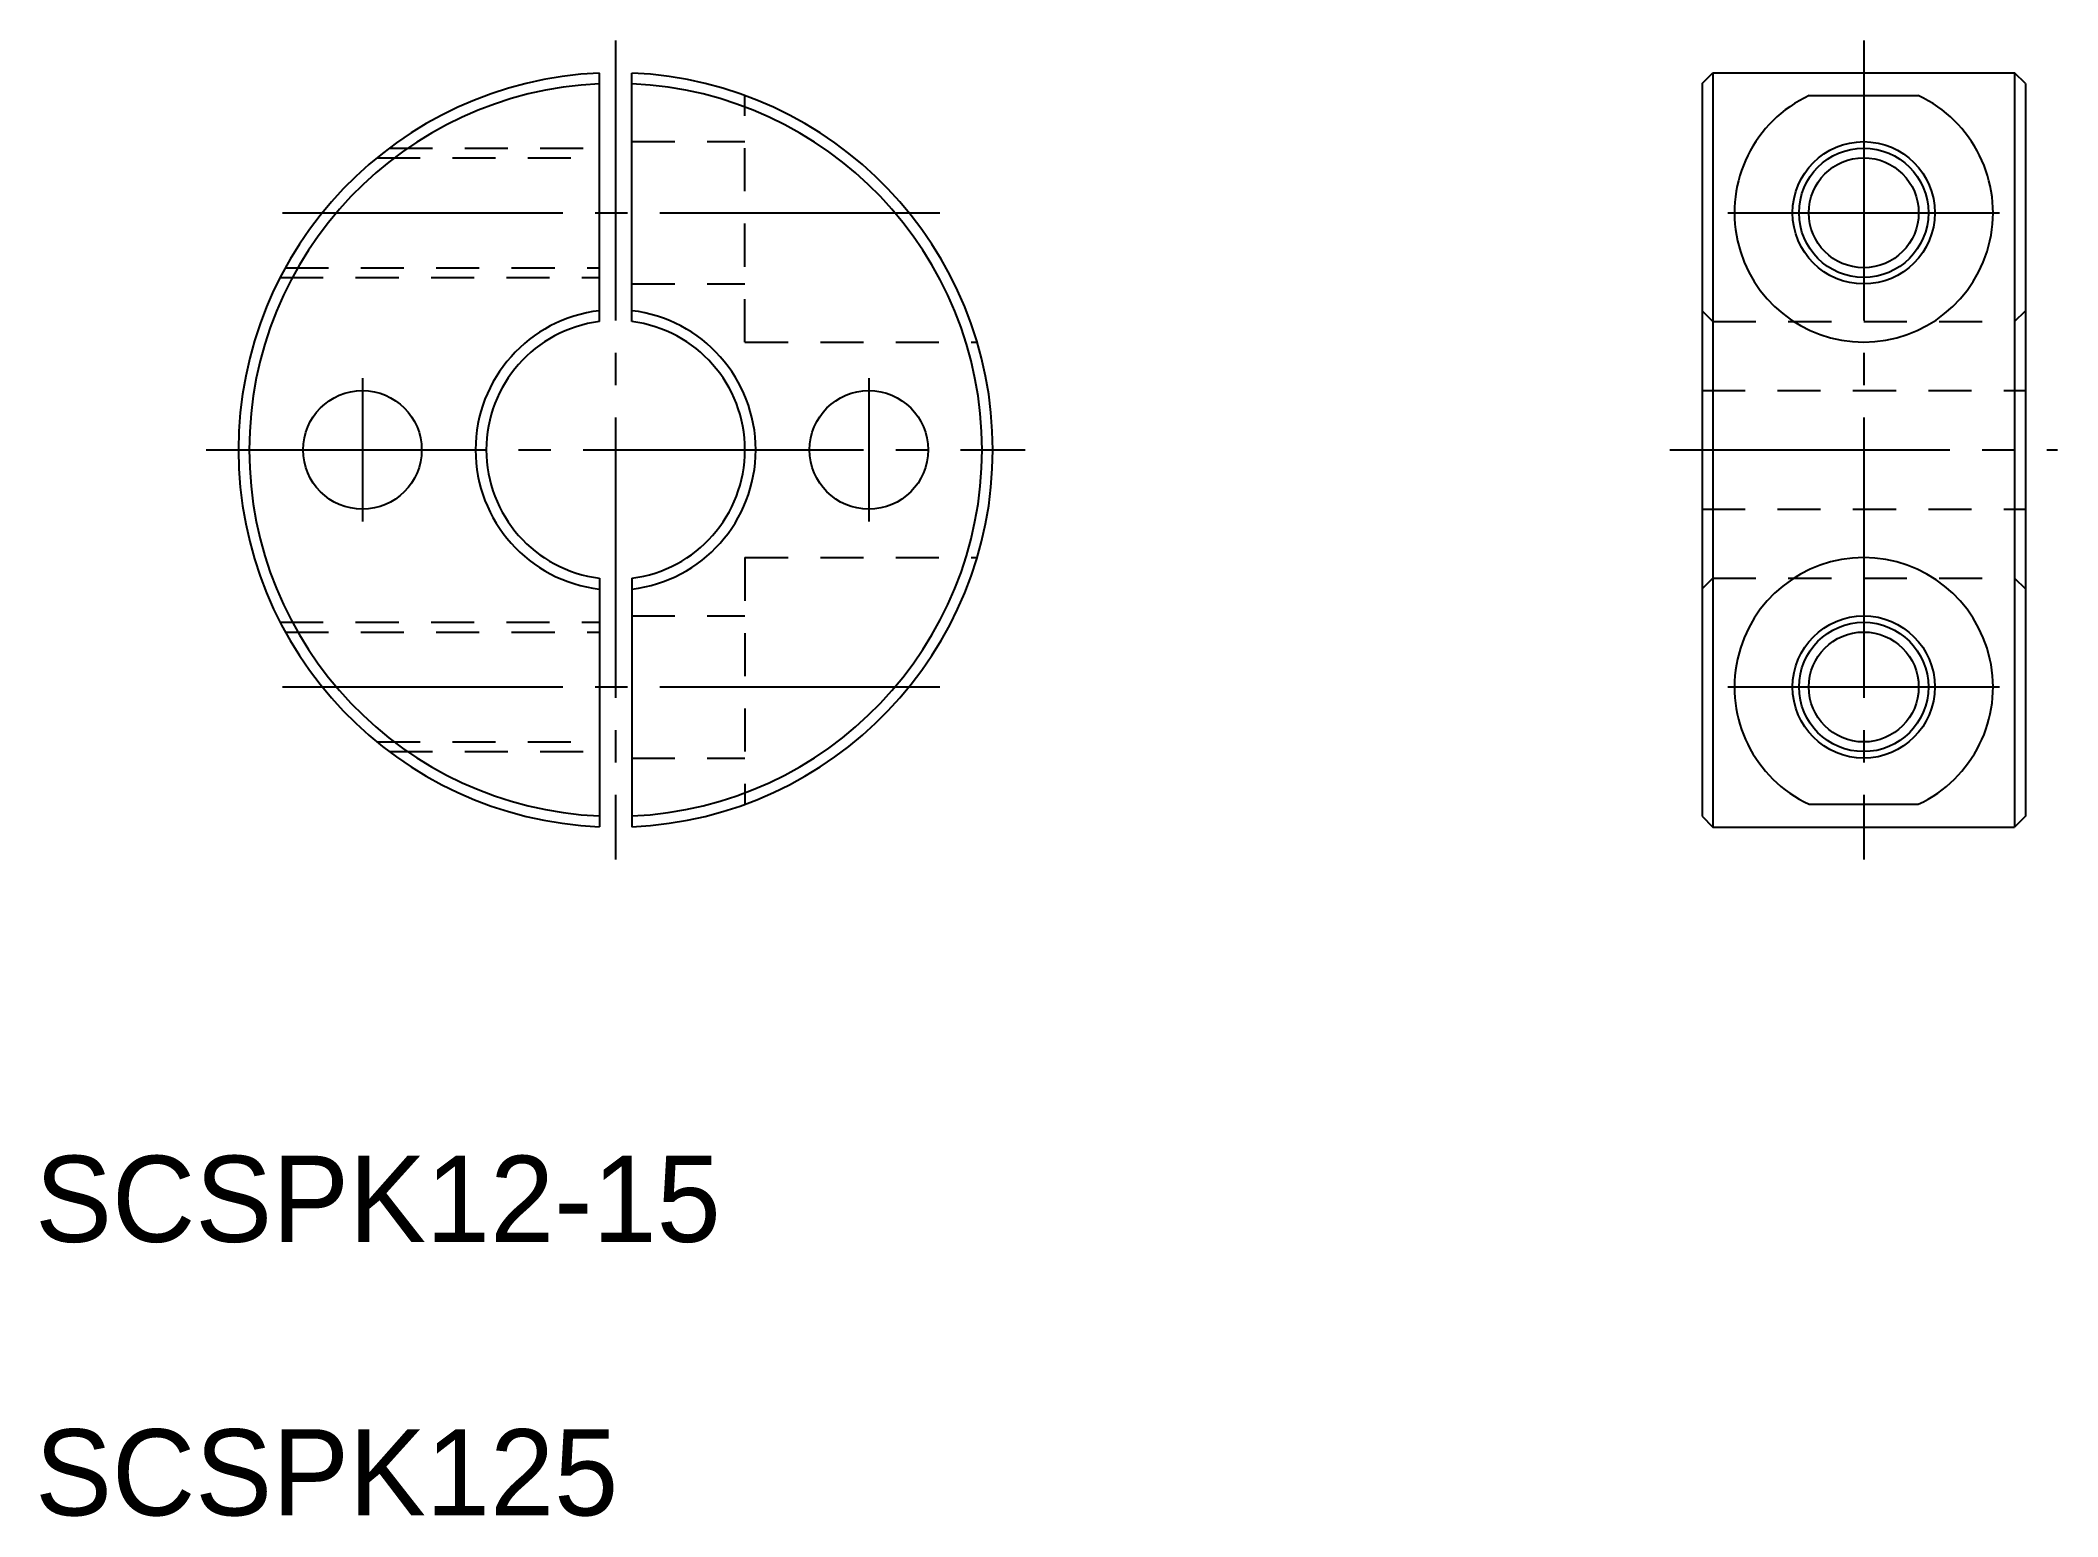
# Model space of a CAD drawing. Extents: x 90.2 to 183.8, y 145.1 to 213.6.
import ezdxf

# ---------------------------------------------------------------- set-up
doc = ezdxf.new("R2010")
doc.units = 0
doc.linetypes.add('CENTER', pattern=[17.5, 13, -1.5, 1.5, -1.5])
doc.linetypes.add('DASHED', pattern=[3.5, 2, -1.5])
doc.layers.get('0').update_dxf_attribs({"linetype": 'CONTINUOUS'})
doc.layers.add('CENTER', color=1, linetype='CENTER')

msp = doc.modelspace()

# ---------------------------------------------------------------- linework, layer by layer
at = {"color": 7, "linetype": 'CONTINUOUS'}
for p, q in [((116.157, 200.531), (116.157, 212.062)), ((117.657, 200.531), (117.657, 212.062)), ((167.318, 211.578), (167.818, 212.078)), ((167.318, 211.578), (167.318, 177.578)), ((167.818, 212.078), (167.818, 177.078)), ((167.818, 212.078), (181.818, 212.078)), ((181.818, 212.078), (181.818, 177.078)), ((182.318, 211.578), (181.818, 212.078)), ((182.318, 211.578), (182.318, 177.578)), ((172.285, 211.018), (177.35, 211.018)), ((116.157, 188.625), (116.157, 177.094)), ((117.657, 188.625), (117.657, 177.094)), ((172.285, 178.139), (177.35, 178.139)), ((167.318, 177.578), (167.818, 177.078)), ((167.818, 177.078), (181.818, 177.078)), ((182.318, 177.578), (181.818, 177.078))]:
    msp.add_line(p, q, dxfattribs=at)
at = {"color": 3, "linetype": 'DASHED'}
for p, q in [((122.907, 199.578), (122.907, 211.018)), ((117.657, 208.878), (122.907, 208.878)), ((105.832, 208.128), (116.157, 208.128)), ((106.407, 208.578), (116.157, 208.578)), ((101.343, 202.578), (116.157, 202.578)), ((101.582, 203.028), (116.157, 203.028)), ((117.657, 202.278), (122.907, 202.278)), ((167.318, 201.031), (167.818, 200.531)), ((167.818, 200.531), (181.818, 200.531)), ((181.818, 200.531), (182.318, 201.031)), ((122.907, 199.578), (133.678, 199.578)), ((167.318, 197.328), (182.318, 197.328)), ((167.318, 191.828), (182.318, 191.828)), ((122.907, 189.578), (122.907, 178.139)), ((122.907, 189.578), (133.678, 189.578)), ((167.318, 188.125), (167.818, 188.625)), ((167.818, 188.625), (181.818, 188.625)), ((181.818, 188.625), (182.318, 188.125)), ((101.343, 186.578), (116.157, 186.578)), ((117.657, 186.878), (122.907, 186.878)), ((101.582, 186.128), (116.157, 186.128)), ((105.832, 181.028), (116.157, 181.028)), ((106.407, 180.578), (116.157, 180.578)), ((117.657, 180.278), (122.907, 180.278))]:
    msp.add_line(p, q, dxfattribs=at)
for p, q in [((182.318, 203.078), (182.318, 203.078)), ((182.318, 194.578), (182.318, 194.578))]:
    msp.add_line(p, q)
at = {"color": 7, "linetype": 'CONTINUOUS'}
for centre in [(174.818, 205.578), (174.818, 183.578)]:
    msp.add_circle(centre, 3.3, dxfattribs=at)
at = {"color": 3, "linetype": 'CONTINUOUS'}
for centre in [(174.818, 205.578), (174.818, 183.578)]:
    msp.add_circle(centre, 3, dxfattribs=at)
for centre, radius in [((174.818, 205.578), 2.55), ((105.157, 194.578), 2.75), ((128.657, 194.578), 2.75), ((174.818, 183.578), 2.55)]:
    msp.add_circle(centre, radius)
at = {"color": 7, "linetype": 'CONTINUOUS'}
for centre, radius, start, end in [((116.907, 194.578), 17.5, 92.45629, 267.5437), ((116.907, 194.578), 17, 92.52857, 267.47144), ((116.907, 194.578), 17.5, 272.45628, 87.54372), ((116.907, 194.578), 17, 272.52857, 87.47142), ((174.818, 205.578), 6, 114.96757, 65.03243), ((116.907, 194.578), 6.5, 96.62581, 263.3742), ((116.907, 194.578), 6, 97.18076, 262.81923), ((116.907, 194.578), 6.5, 276.62581, 83.37419), ((116.907, 194.578), 6, 277.18075, 82.81925), ((174.818, 183.578), 6, 294.96757, 245.03243)]:
    msp.add_arc(centre, radius, start, end, dxfattribs=at)
at = {"layer": 'CENTER', "color": 1, "linetype": 'CENTER'}
for p, q in [((116.907, 213.578), (116.907, 175.578)), ((174.818, 213.578), (174.818, 175.578)), ((101.452, 205.578), (132.362, 205.578)), ((168.518, 205.578), (181.118, 205.578)), ((105.157, 197.899), (105.157, 191.257)), ((128.657, 197.899), (128.657, 191.257)), ((97.907, 194.578), (135.907, 194.578)), ((165.818, 194.578), (183.818, 194.578)), ((101.452, 183.578), (132.362, 183.578)), ((168.518, 183.578), (181.118, 183.578))]:
    msp.add_line(p, q, dxfattribs=at)

# ---------------------------------------------------------------- texts
for s, p in [('SCSPK12-15', (89.971, 157.831)), ('SCSPK125', (89.971, 145.143))]:
    msp.add_text(s, height=4).set_placement(p)

doc.saveas('drawing.dxf')
